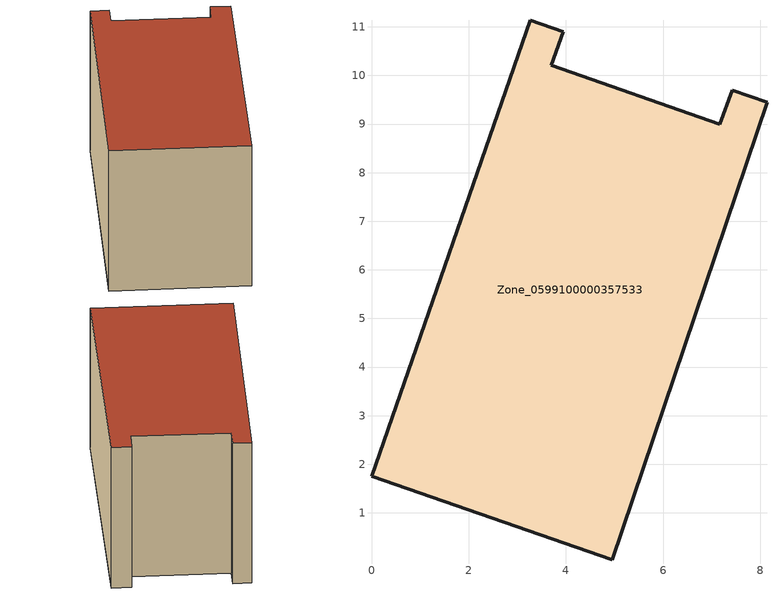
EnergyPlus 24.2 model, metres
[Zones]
Zone_0599100000357533
 floor ground (C_G): 8.14,9.44 4.95,0.04 0,1.76 3.27,11.13 3.94,10.9 3.7,10.21 7.17,8.99 7.42,9.69 z0
 wall outside (C_F): 3.94,10.9 3.27,11.13 0,1.76 4.95,0.04 8.14,9.44 7.42,9.69 7.17,8.99 3.7,10.21 3.94,10.9 z0:5.98
 roof outside (C_R): 4.95,0.04 8.14,9.44 7.42,9.69 7.17,8.99 3.7,10.21 3.94,10.9 3.27,11.13 0,1.76 z5.98
[BUILDING]
Pand.0599100000357533: North Axis=0; Terrain=City; Loads Convergence Tolerance Value=0.04; Temperature Convergence Tolerance Value=0.4; Solar Distribution=FullExterior; Maximum Number of Warmup Days=25; Minimum Number of Warmup Days=1
[Site:Location]
Rotterdam.The.Hague.AP_ZH_NLD Design_Conditions: Latitude=51.96; Longitude=4.45; Time Zone=1; Elevation=-4.5
[SITE:GROUNDTEMPERATURE:BUILDINGSURFACE]
18, 18, 18, 18, 18, 18, 18, 18, 18, 18, 18, 18
[MATERIAL] Thermal Absorptance=0.9; Solar Absorptance=0.7; Visible Absorptance=0.7
Name | Roughness | Thickness | Conductivity | Density | Specific Heat
G.TC.1992-2005 | MediumSmooth | 0.15 | 0.06 | 540 | 1210
F.TC.1992-2005 | Rough | 0.3 | 0.12 | 1920 | 840
R.TC.1992-2005 | MediumRough | 0.2 | 0.08 | 1500 | 1000
[CONSTRUCTION]
C_G: G.TC.1992-2005
C_F: F.TC.1992-2005
C_R: R.TC.1992-2005
[ZONE]
Zone_0599100000357533: Type=1; Multiplier=1; Ceiling Height=Autocalculate; Volume=Autocalculate; Floor Area=autocalculate; Part of Total Floor Area=Yes
[ZONEINFILTRATION:DESIGNFLOWRATE]
Infil_Zone_0599100000357533: Zone or ZoneList or Space or SpaceList=Zone_0599100000357533; Schedule=AlwaysOn; Design Flow Rate Calculation Method=Flow/Area; Flow Rate per Floor Area=0.0015; Constant Term Coefficient=1; Temperature Term Coefficient=0; Velocity Term Coefficient=0; Velocity Squared Term Coefficient=0
[HVACTEMPLATE:ZONE:IDEALLOADSAIRSYSTEM]
Zone_0599100000357533: Maximum Heating Supply Air Temperature=50; Minimum Cooling Supply Air Temperature=13; Maximum Heating Supply Air Humidity Ratio=0.0156; Minimum Cooling Supply Air Humidity Ratio=0.0077; Heating Limit=NoLimit; Cooling Limit=NoLimit; Dehumidification Control Type=ConstantSensibleHeatRatio; Cooling Sensible Heat Ratio=0.7; Dehumidification Setpoint=60; Humidification Control Type=None; Humidification Setpoint=30; Outdoor Air Method=None; Outdoor Air Flow Rate per Person=0.00944; Outdoor Air Flow Rate per Zone Floor Area=0; Outdoor Air Flow Rate per Zone=0; Demand Controlled Ventilation Type=None; Outdoor Air Economizer Type=NoEconomizer; Heat Recovery Type=None; Sensible Heat Recovery Effectiveness=0.7; Latent Heat Recovery Effectiveness=0.65
[ZONECONTROL:THERMOSTAT]
ThermostatControl_Zone_0599100000357533: Zone or ZoneList=Zone_0599100000357533; Control Type Schedule=DualSetpointControlType; Control 1=Thermostat_Zone_0599100000357533; Temperature Difference Between Cutout And Setpoint=0
[THERMOSTATSETPOINT:DUALSETPOINT]
Thermostat_Zone_0599100000357533: Heating Setpoint Temperature Schedule=HeatingSetpoint_Zone_0599100000357533; Cooling Setpoint Temperature Schedule=CoolingSetpoint_Zone_0599100000357533
[SCHEDULE:COMPACT]
HeatingSetpoint_Zone_0599100000357533: Through: 12/31, For: AllDays, Until: 24:00, 21
CoolingSetpoint_Zone_0599100000357533: Through: 12/31, For: AllDays, Until: 24:00, 24
DualSetpointControlType: Through: 12/31, For: AllDays, Until: 24:00, 4
AlwaysOn: Through: 12/31, For: AllDays, Until: 24:00, 1
